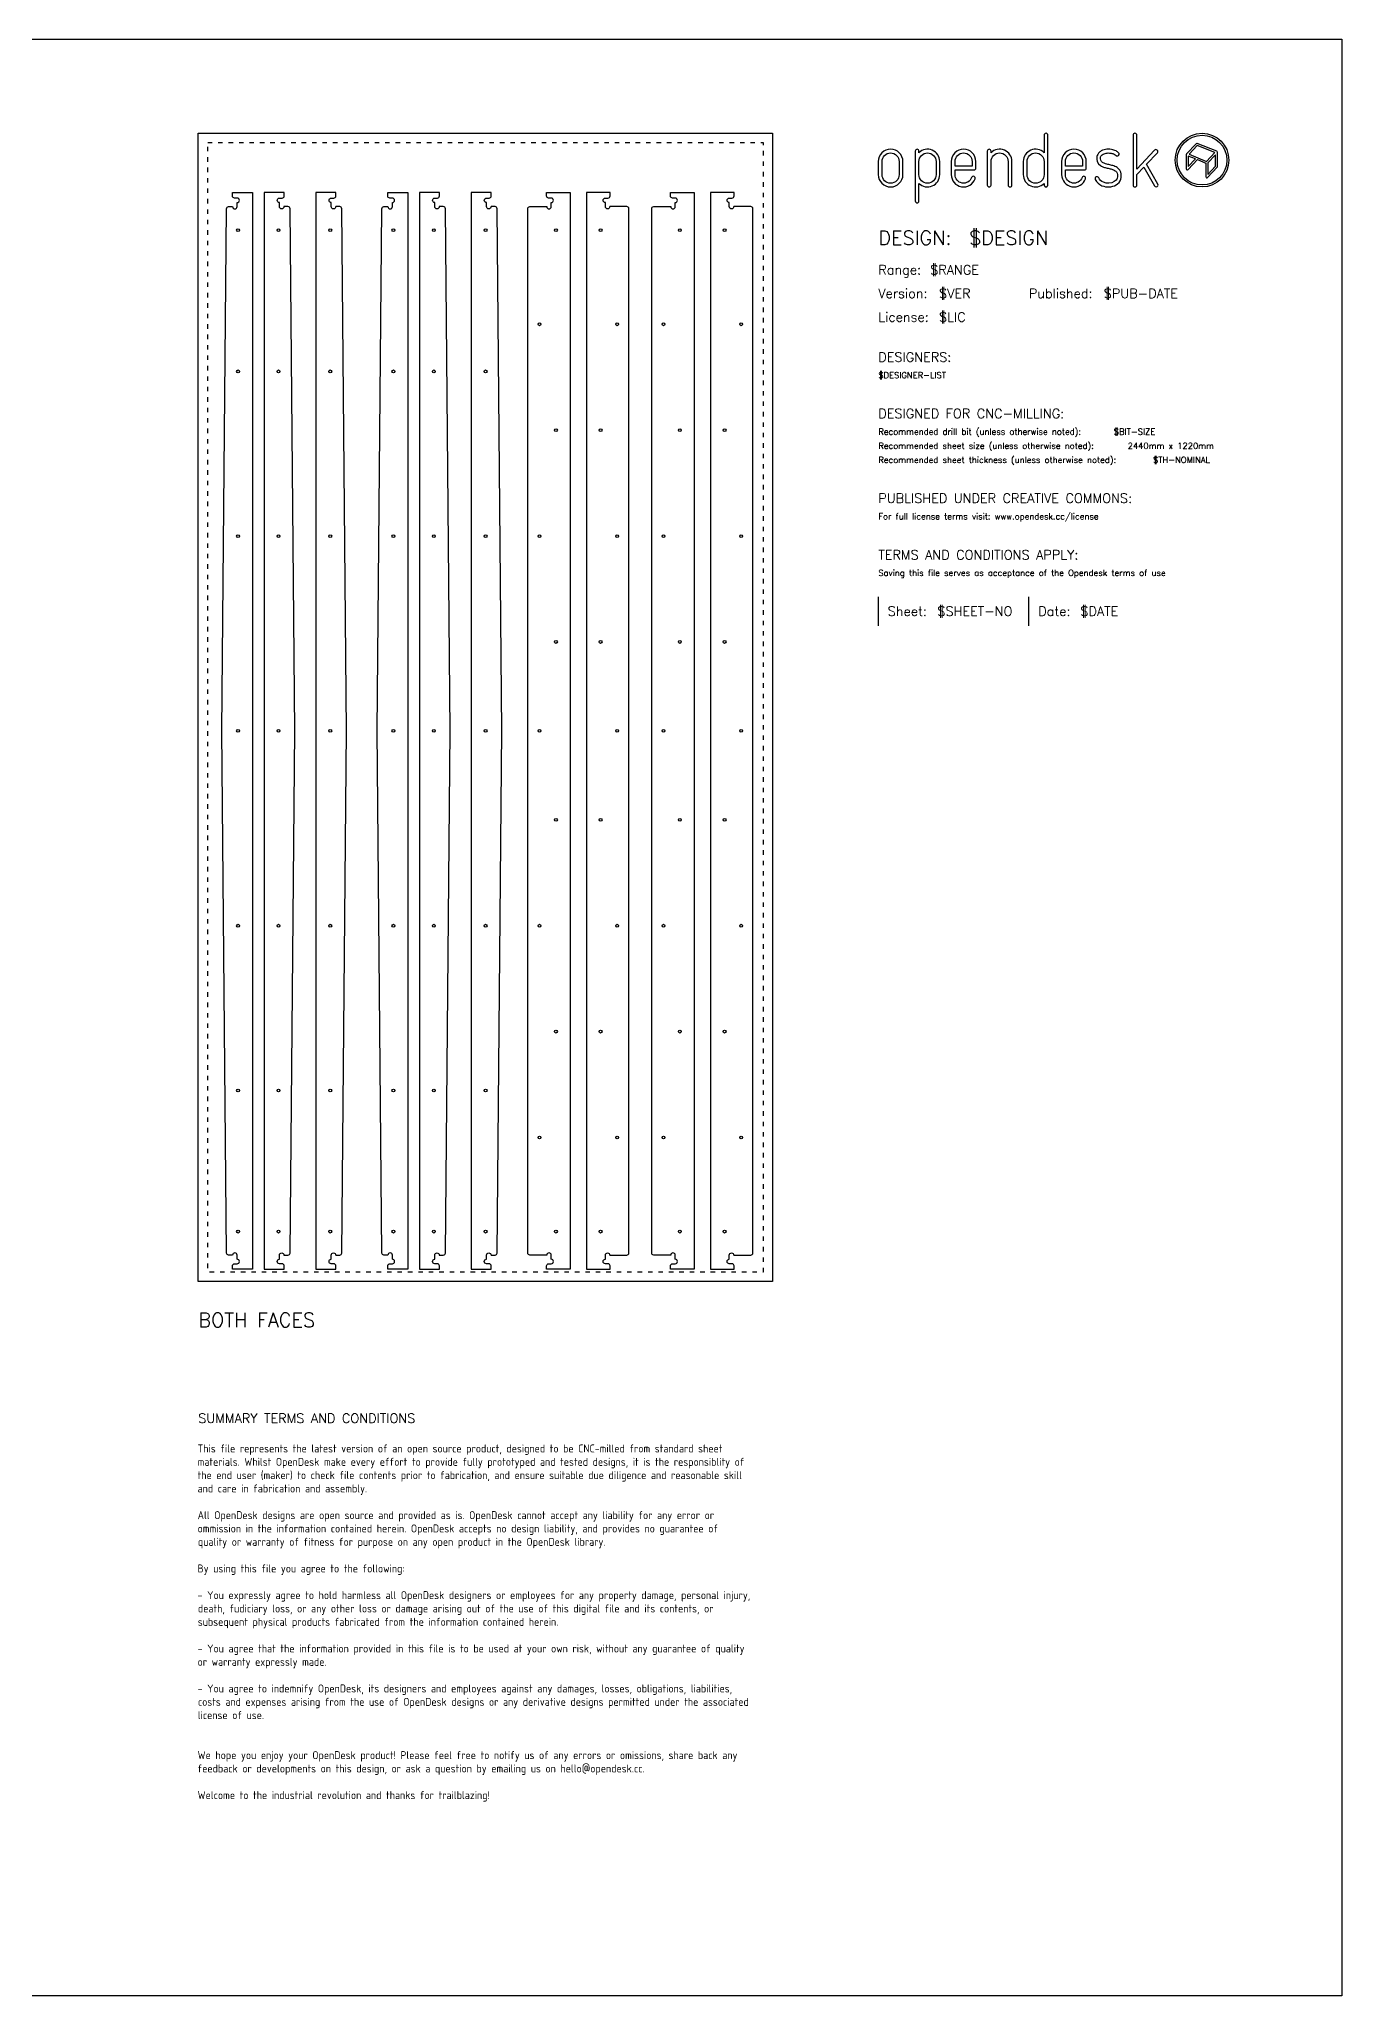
# Model space of a CAD drawing. Extents: x -300 to 5880, y -300 to 4158.
# Drawn here: x 3112 to 5880, y 0 to 4158 of the extents above; entities that cross this region are included whole.
import ezdxf
from ezdxf.enums import TextEntityAlignment as Align

# ---------------------------------------------------------------- set-up
doc = ezdxf.new("R2010")
doc.units = 0
doc.header["$MEASUREMENT"] = 0
doc.linetypes.add('DGN_STYLE_5', pattern=[22.17944, 9.505474, -12.673965])
for name, color, linetype in [('00-NOPRINT_TEXT', 7, 'CONTINUOUS'), ('00_NOPRINT_TOLERANCE', 7, 'DGN_STYLE_5'), ('BOARD_$TH-NOMINAL', 3, 'CONTINUOUS'), ('TOP-CUT-OUTSIDE_18MM', 220, 'CONTINUOUS'), ('TOP-HOLE-6MM-DIAM_05MM', 220, 'CONTINUOUS'), ('TOP-HOLE-6MM-DIAM_14MM', 220, 'CONTINUOUS'), ('TOP-HOLE-6MM-DIAM_18MM', 3, 'CONTINUOUS')]:
    doc.layers.add(name, color=color, linetype=linetype)
doc.styles.add('OD-ISOCP-17', font='isocp.shx', dxfattribs={"height": 17})
doc.styles.add('OD-SIMPLEX-13', font='simplex.shx', dxfattribs={"height": 13})
doc.styles.add('OD-SIMPLEX-20', font='simplex.shx', dxfattribs={"height": 20})
doc.styles.add('OD-SIMPLEX-30', font='simplex.shx', dxfattribs={"height": 30})

msp = doc.modelspace()

# ---------------------------------------------------------------- linework, layer by layer
at = {"layer": '00-NOPRINT_TEXT', "color": 7}
for p, q in [((4895, 2973), (4895, 2911.3)), ((5214.8, 2911.3), (5214.8, 2973))]:
    msp.add_line(p, q, dxfattribs=at)
at = {"layer": '00-NOPRINT_TEXT', "flags": 128}
msp.add_lwpolyline([(0, 4158), (5880, 4158), (5880, 0), (0, 0)], close=True, dxfattribs=at)
at = {"layer": '00-NOPRINT_TEXT'}
for points in [[(5203, 3870.1, 0.662711), (5247.4, 3851.4), (5247.4, 3848, 1), (5255.3, 3848), (5255.3, 3954, 1), (5247.4, 3954), (5247.4, 3916.7, 0.662711), (5203, 3898)], [(5459.1, 3886), (5482.1, 3846, 1), (5489, 3850), (5464.8, 3892.1), (5487.9, 3916.6, 1), (5482.1, 3922), (5444.4, 3881.9), (5444.4, 3954, 1), (5436.4, 3954), (5436.4, 3848, 1), (5444.4, 3848), (5444.4, 3870.4)], [(4895, 3898), (4895, 3870.1, 1), (4947.3, 3870.1), (4947.3, 3898, 1)], [(4939.3, 3898), (4939.3, 3870.1, -1), (4902.9, 3870.1), (4902.9, 3898, -1)], [(5025.6, 3898, 0.662711), (4981.3, 3916.7), (4981.3, 3920.1, 1), (4973.4, 3920.1), (4973.4, 3814.1, 1), (4981.3, 3814.1), (4981.3, 3851.4, 0.662711), (5025.6, 3870.1)], [(4981.3, 3898, -1), (5017.7, 3898), (5017.7, 3870.1, -1), (4981.3, 3870.1)], [(5102.3, 3898, 1), (5050, 3898), (5050, 3870.1, 0.839291), (5100.7, 3861.2, 1), (5093.3, 3863.9, -0.839291), (5058, 3870.1), (5058, 3880.1), (5098.3, 3880.1, 0.414214), (5102.3, 3884.1)], [(5094.4, 3888.1), (5058, 3888.1), (5058, 3898, -1), (5094.4, 3898)], [(5178.9, 3898, 0.662711), (5134.5, 3916.7), (5134.5, 3920.1, 1), (5126.6, 3920.1), (5126.6, 3848, 1), (5134.5, 3848), (5134.5, 3898, -1), (5170.9, 3898), (5170.9, 3848, 1), (5178.9, 3848)], [(5247.4, 3870.1, -1), (5211, 3870.1), (5211, 3898, -1), (5247.4, 3898)], [(5336.9, 3898, 1), (5284.6, 3898), (5284.6, 3870.1, 0.839291), (5335.3, 3861.2, 1), (5327.9, 3863.9, -0.839291), (5292.6, 3870.1), (5292.6, 3880.1), (5332.9, 3880.1, 0.414214), (5336.9, 3884.1)], [(5329, 3888.1), (5292.6, 3888.1), (5292.6, 3898, -1), (5329, 3898)], [(5400.1, 3920.3, 0.045707), (5395.6, 3922.3, 0.040194), (5390.8, 3923.5, 0.040556), (5383.5, 3924, 0.094973), (5371.7, 3921.8, 0.070872), (5365.8, 3918.4, 0.048346), (5363.1, 3915.9, 0.04488), (5361.1, 3913.1, 0.072273), (5359.4, 3908.6, 0.309308), (5366.9, 3889.4, 0.053458), (5372, 3886.7, 0.041245), (5379.1, 3884.5, -0.005863), (5387.4, 3882.6, -0.030773), (5394.7, 3880.3, -0.132607), (5400.9, 3875.8, -0.093408), (5402.4, 3872.9, -0.14847), (5402.6, 3862.7, -0.201639), (5396.5, 3855.2, -0.222831), (5373.2, 3853.9, -0.190617), (5363.3, 3863.4, 1), (5356.1, 3860, 0.190617), (5370.2, 3846.5, 0.222831), (5400.2, 3848.2, 0.201639), (5410.2, 3860.4, 0.14847), (5410, 3875.3, 0.093408), (5407, 3880.8, 0.132607), (5397.5, 3887.7, 0.030773), (5389.3, 3890.3, 0.005863), (5380.8, 3892.3, -0.041245), (5374.9, 3894.1, -0.053458), (5371.4, 3896, -0.305258), (5367.1, 3906.7, -0.07419), (5368, 3909.1, -0.042878), (5369.1, 3910.7, -0.048346), (5370.7, 3912.1, -0.070872), (5374.6, 3914.4, -0.094973), (5383.5, 3916.1, -0.040556), (5389.6, 3915.6, -0.040194), (5393.1, 3914.7, -0.045707), (5396.3, 3913.3, -0.062202), (5400.1, 3910.6, 1), (5405.5, 3916.4, 0.062202)], [(5615.1, 3885.8, 0.190898), (5615.7, 3887.3), (5615.7, 3917.6, 0.306072), (5614.4, 3919.6), (5572.8, 3936.3, 0.309065), (5570.5, 3935.8), (5550.1, 3914, 0.190898), (5549.5, 3912.6), (5549.5, 3882.2, 0.679405), (5553.1, 3880.8), (5572.9, 3901.9), (5591.1, 3894.5), (5591.1, 3865.5, 0.679405), (5594.7, 3864.1)]]:
    msp.add_lwpolyline(points, format="xyb", close=True, dxfattribs=at)
for points in [[(5553.7, 3909.6), (5553.7, 3887.4), (5568.8, 3903.5)], [(5592.6, 3898.3), (5610, 3916.9), (5572.6, 3931.9), (5555.2, 3913.4)], [(5595.2, 3870.7), (5611.5, 3888.1), (5611.5, 3912.4), (5595.2, 3895.1)]]:
    msp.add_lwpolyline(points, close=True, dxfattribs=at)
for radius in [57, 52.9]:
    msp.add_circle((5582.9, 3901), radius, dxfattribs=at)
at = {"layer": '00_NOPRINT_TOLERANCE', "flags": 128}
for points in [[(3450, 3958), (4670, 3958), (4670, 1518), (3450, 1518)], [(3470, 3938), (4650, 3938), (4650, 1538), (3470, 1538)]]:
    msp.add_lwpolyline(points, close=True, dxfattribs=at)
at = {"layer": 'BOARD_$TH-NOMINAL', "flags": 128}
msp.add_lwpolyline([(3450, 3958), (4670, 3958), (4670, 1518), (3450, 1518)], close=True, dxfattribs=at)
at = {"layer": 'TOP-CUT-OUTSIDE_18MM'}
for points in [[(3565, 3832), (3565, 1544), (3522.5, 1544), (3522.5, 1551.3, -0.414214), (3527, 1555.8), (3532.5, 1555.8, 1), (3532.5, 1565.3), (3532.5, 1574, 1), (3523, 1574), (3514.5, 1574, -0.409868), (3510, 1578.4), (3500, 2688), (3510, 3797.6, -0.409868), (3514.5, 3802), (3523, 3802, 1), (3532.5, 3802), (3532.5, 3810.7, 1), (3532.5, 3820.2), (3527, 3820.2, -0.414214), (3522.5, 3824.7), (3522.5, 3832)], [(3590, 3832), (3590, 1544), (3632.5, 1544), (3632.5, 1551.3, 0.414214), (3628, 1555.8), (3622.5, 1555.8, -1), (3622.5, 1565.3), (3622.5, 1574, -1), (3632, 1574), (3640.5, 1574, 0.409868), (3645, 1578.4), (3655, 2688), (3645, 3797.6, 0.409868), (3640.5, 3802), (3632, 3802, -1), (3622.5, 3802), (3622.5, 3810.7, -1), (3622.5, 3820.2), (3628, 3820.2, 0.414214), (3632.5, 3824.7), (3632.5, 3832)], [(3700, 3832), (3700, 1544), (3742.5, 1544), (3742.5, 1551.3, 0.414214), (3738, 1555.8), (3732.5, 1555.8, -1), (3732.5, 1565.3), (3732.5, 1574, -1), (3742, 1574), (3750.5, 1574, 0.409868), (3755, 1578.4), (3765, 2688), (3755, 3797.6, 0.409868), (3750.5, 3802), (3742, 3802, -1), (3732.5, 3802), (3732.5, 3810.7, -1), (3732.5, 3820.2), (3738, 3820.2, 0.414214), (3742.5, 3824.7), (3742.5, 3832)], [(3895, 3832), (3895, 1544), (3852.5, 1544), (3852.5, 1551.3, -0.414214), (3857, 1555.8), (3862.5, 1555.8, 1), (3862.5, 1565.3), (3862.5, 1574, 1), (3853, 1574), (3844.5, 1574, -0.409868), (3840, 1578.4), (3830, 2688), (3840, 3797.6, -0.409868), (3844.5, 3802), (3853, 3802, 1), (3862.5, 3802), (3862.5, 3810.7, 1), (3862.5, 3820.2), (3857, 3820.2, -0.414214), (3852.5, 3824.7), (3852.5, 3832)], [(3920, 3832), (3920, 1544), (3962.5, 1544), (3962.5, 1551.3, 0.414214), (3958, 1555.8), (3952.5, 1555.8, -1), (3952.5, 1565.3), (3952.5, 1574, -1), (3962, 1574), (3970.5, 1574, 0.409868), (3975, 1578.4), (3985, 2688), (3975, 3797.6, 0.409868), (3970.5, 3802), (3962, 3802, -1), (3952.5, 3802), (3952.5, 3810.7, -1), (3952.5, 3820.2), (3958, 3820.2, 0.414214), (3962.5, 3824.7), (3962.5, 3832)], [(4030, 3832), (4030, 1544), (4072.5, 1544), (4072.5, 1551.3, 0.414214), (4068, 1555.8), (4062.5, 1555.8, -1), (4062.5, 1565.3), (4062.5, 1574, -1), (4072, 1574), (4080.5, 1574, 0.409868), (4085, 1578.4), (4095, 2688), (4085, 3797.6, 0.409868), (4080.5, 3802), (4072, 3802, -1), (4062.5, 3802), (4062.5, 3810.7, -1), (4062.5, 3820.2), (4068, 3820.2, 0.414214), (4072.5, 3824.7), (4072.5, 3832)], [(4190, 1544), (4190, 1551.3, -0.414213), (4194.5, 1555.8), (4200, 1555.8, 1), (4200, 1565.3), (4200, 1574, 1), (4190.5, 1574), (4154.5, 1574, -0.414214), (4150, 1578.5), (4150, 3797.5, -0.414214), (4154.5, 3802), (4190.5, 3802, 1), (4200, 3802), (4200, 3810.7, 1), (4200, 3820.2), (4194.5, 3820.2, -0.414214), (4190, 3824.7), (4190, 3832), (4240, 3832), (4240, 1544)], [(4325, 1544), (4325, 1551.3, 0.414213), (4320.5, 1555.8), (4315, 1555.8, -1), (4315, 1565.3), (4315, 1574, -1), (4324.5, 1574), (4360.5, 1574, 0.414214), (4365, 1578.5), (4365, 3797.5, 0.414214), (4360.5, 3802), (4324.5, 3802, -1), (4315, 3802), (4315, 3810.7, -1), (4315, 3820.2), (4320.5, 3820.2, 0.414214), (4325, 3824.7), (4325, 3832), (4275, 3832), (4275, 1544)], [(4453.4, 1544), (4453.4, 1551.3, -0.414213), (4457.9, 1555.8), (4463.4, 1555.8, 1), (4463.4, 1565.3), (4463.4, 1574, 1), (4453.9, 1574), (4417.9, 1574, -0.414214), (4413.4, 1578.5), (4413.4, 3797.5, -0.414214), (4417.9, 3802), (4453.9, 3802, 1), (4463.4, 3802), (4463.4, 3810.7, 1), (4463.4, 3820.2), (4457.9, 3820.2, -0.414214), (4453.4, 3824.7), (4453.4, 3832), (4503.4, 3832), (4503.4, 1544)], [(4588.4, 1544), (4588.4, 1551.3, 0.414213), (4583.9, 1555.8), (4578.4, 1555.8, -1), (4578.4, 1565.3), (4578.4, 1574, -1), (4588, 1574), (4623.9, 1574, 0.414214), (4628.4, 1578.5), (4628.4, 3797.5, 0.414214), (4623.9, 3802), (4588, 3802, -1), (4578.4, 3802), (4578.4, 3810.7, -1), (4578.4, 3820.2), (4583.9, 3820.2, 0.414214), (4588.4, 3824.7), (4588.4, 3832), (4538.4, 3832), (4538.4, 1544)]]:
    msp.add_lwpolyline(points, format="xyb", close=True, dxfattribs=at)
at = {"layer": 'TOP-HOLE-6MM-DIAM_05MM'}
for centre in [(3534.5, 3752), (3730.5, 3752), (3864.5, 3752), (4060.5, 3752), (3534.5, 3452), (3730.5, 3452), (3864.5, 3452), (4060.5, 3452), (3534.5, 3102), (3730.5, 3102), (3864.5, 3102), (4060.5, 3102), (3534.5, 2688), (3730.5, 2688), (3864.5, 2688), (4060.5, 2688), (3534.5, 2274), (3730.5, 2274), (3864.5, 2274), (4060.5, 2274), (3534.5, 1924), (3730.5, 1924), (3864.5, 1924), (4060.5, 1924), (3534.5, 1624), (3730.5, 1624), (3864.5, 1624), (4060.5, 1624)]:
    msp.add_circle(centre, 3, dxfattribs=at)
at = {"layer": 'TOP-HOLE-6MM-DIAM_14MM'}
for centre in [(4210, 3752), (4305, 3752), (4473.4, 3752), (4568.4, 3752), (4175, 3552), (4340, 3552), (4438.4, 3552), (4603.4, 3552), (4210, 3327), (4305, 3327), (4473.4, 3327), (4568.4, 3327), (4175, 3102), (4340, 3102), (4438.4, 3102), (4603.4, 3102), (4210, 2877), (4305, 2877), (4473.4, 2877), (4568.4, 2877), (4175, 2688), (4340, 2688), (4438.4, 2688), (4603.4, 2688), (4210, 2499), (4305, 2499), (4473.4, 2499), (4568.4, 2499), (4175, 2274), (4340, 2274), (4438.4, 2274), (4603.4, 2274), (4210, 2049), (4305, 2049), (4473.4, 2049), (4568.4, 2049), (4175, 1824), (4340, 1824), (4438.4, 1824), (4603.4, 1824), (4210, 1624), (4305, 1624), (4473.4, 1624), (4568.4, 1624)]:
    msp.add_circle(centre, 3, dxfattribs=at)
at = {"layer": 'TOP-HOLE-6MM-DIAM_18MM'}
for centre in [(3620.5, 3752), (3950.5, 3752), (3620.5, 3452), (3950.5, 3452), (3620.5, 3102), (3950.5, 3102), (3620.5, 2688), (3950.5, 2688), (3620.5, 2274), (3950.5, 2274), (3620.5, 1924), (3950.5, 1924), (3620.5, 1624), (3950.5, 1624)]:
    msp.add_circle(centre, 3, dxfattribs=at)

# ---------------------------------------------------------------- texts
at = {"layer": '00-NOPRINT_TEXT'}
for s, height, style, p in [('DESIGN:', 30, 'OD-SIMPLEX-30', (4895, 3720.9)), ('$DESIGN', 30, 'OD-SIMPLEX-30', (5087.8, 3720.9)), ('Range:', 20, 'OD-SIMPLEX-20', (4895, 3657.9)), ('$RANGE', 20, 'OD-SIMPLEX-20', (5005.3, 3657.9)), ('Version:', 20, 'OD-SIMPLEX-20', (4895, 3607.7)), ('$VER', 20, 'OD-SIMPLEX-20', (5024.2, 3607.7)), ('Published:', 20, 'OD-SIMPLEX-20', (5214.8, 3607.7)), ('$PUB-DATE', 20, 'OD-SIMPLEX-20', (5374.1, 3607.7)), ('License:', 20, 'OD-SIMPLEX-20', (4895, 3557.4)), ('$LIC', 20, 'OD-SIMPLEX-20', (5024.2, 3557.4)), ('$DESIGNER-LIST', 13, 'OD-SIMPLEX-13', (4895, 3437.4)), ('DESIGNERS:', 20, 'OD-SIMPLEX-20', (4895, 3472.4)), ('DESIGNED FOR CNC-MILLING:', 20, 'OD-SIMPLEX-20', (4895, 3352.4)), ('Recommended drill bit (unless otherwise noted):', 13, 'OD-SIMPLEX-13', (4895, 3317.4)), ('$BIT-SIZE', 13, 'OD-SIMPLEX-13', (5395.5, 3317.4)), ('Recommended sheet size (unless otherwise noted):', 13, 'OD-SIMPLEX-13', (4895, 3287.4)), ('2440mm x 1220mm', 13, 'OD-SIMPLEX-13', (5424.9, 3287.4)), ('Recommended sheet thickness (unless otherwise noted):', 13, 'OD-SIMPLEX-13', (4895, 3257.4)), ('$TH-NOMINAL', 13, 'OD-SIMPLEX-13', (5478.8, 3257.4)), ('PUBLISHED UNDER CREATIVE COMMONS:', 20, 'OD-SIMPLEX-20', (4895, 3172.4)), ('For full license terms visit: www.opendesk.cc/license', 13, 'OD-SIMPLEX-13', (4895, 3137.4)), ('TERMS AND CONDITIONS APPLY:', 20, 'OD-SIMPLEX-20', (4895, 3052.3)), ('Saving this file serves as acceptance of the Opendesk terms of use ', 13, 'OD-SIMPLEX-13', (4895, 3017.3)), ('Sheet:', 20, 'OD-SIMPLEX-20', (4915, 2932.3)), ('$SHEET-NO', 20, 'OD-SIMPLEX-20', (5020.6, 2932.3)), ('Date:', 20, 'OD-SIMPLEX-20', (5234.8, 2932.3)), ('$DATE', 20, 'OD-SIMPLEX-20', (5324.4, 2932.3))]:
    msp.add_text(s, height=height, dxfattribs=dict(at, style=style)).set_placement(p)
at = {"layer": '00-NOPRINT_TEXT', "color": 7}
for s, height, style, p in [('BOTH FACES', 30, 'OD-SIMPLEX-30', (3450, 1451.3)), ('SUMMARY TERMS AND CONDITIONS', 20, 'OD-SIMPLEX-20', (3450, 1237.4))]:
    msp.add_text(s, height=height, rotation=360, dxfattribs=dict(at, style=style)).set_placement(p, align=Align.TOP_LEFT)
at = {"layer": '00-NOPRINT_TEXT', "color": 7, "style": 'OD-ISOCP-17'}
for s, p in [('This file represents the latest version of an open source product, designed to be CNC-milled from standard sheet', (3448.5, 1154.7)), ('materials. Whilst OpenDesk make every effort to provide fully prototyped and tested designs, it is the responsiblity of', (3448.5, 1126.3)), ('the end user (maker) to check file contents prior to fabrication, and ensure suitable due diligence and reasonable skill', (3448.5, 1098)), ('and care in fabrication and assembly.', (3448.5, 1069.7)), ('All OpenDesk designs are open source and provided as is. OpenDesk cannot accept any liability for any error or', (3448.5, 1013)), ('ommission in the information contained herein. OpenDesk accepts no design liability, and provides no guarantee of', (3448.5, 984.7)), ('quality or warranty of fitness for purpose on any open product in the OpenDesk library.', (3449.1, 956.3)), ('By using this file you agree to the following:', (3448.5, 899.7)), ('- You expressly agree to hold harmless all OpenDesk designers or employees for any property damage, personal injury,', (3448.5, 843)), ('death, fudiciary loss, or any other loss or damage arising out of the use of this digital file and its contents, or', (3449.1, 814.7)), ('subsequent physical products fabricated from the information contained herein.', (3449, 786.3)), ('- You agree that the information provided in this file is to be used at your own risk, without any guarantee of quality', (3448.5, 729.7)), ('or warranty expressly made.', (3448.5, 701.3)), ('- You agree to indemnify OpenDesk, its designers and employees against any damages, losses, obligations, liabilities,', (3448.5, 644.7)), ('costs and expenses arising from the use of OpenDesk designs or any derivative designs permitted under the associated', (3449.1, 616.3)), ('license of use.', (3448.8, 588)), ('We hope you enjoy your OpenDesk product! Please feel free to notify us of any errors or omissions, share back any', (3448.5, 503)), ('feedback or developments on this design, or ask a question by emailing us on hello@opendesk.cc.', (3448.5, 474.7)), ('Welcome to the industrial revolution and thanks for trailblazing!', (3448.5, 418))]:
    msp.add_text(s, height=17, rotation=360, dxfattribs=at).set_placement(p)

doc.saveas('drawing.dxf')
